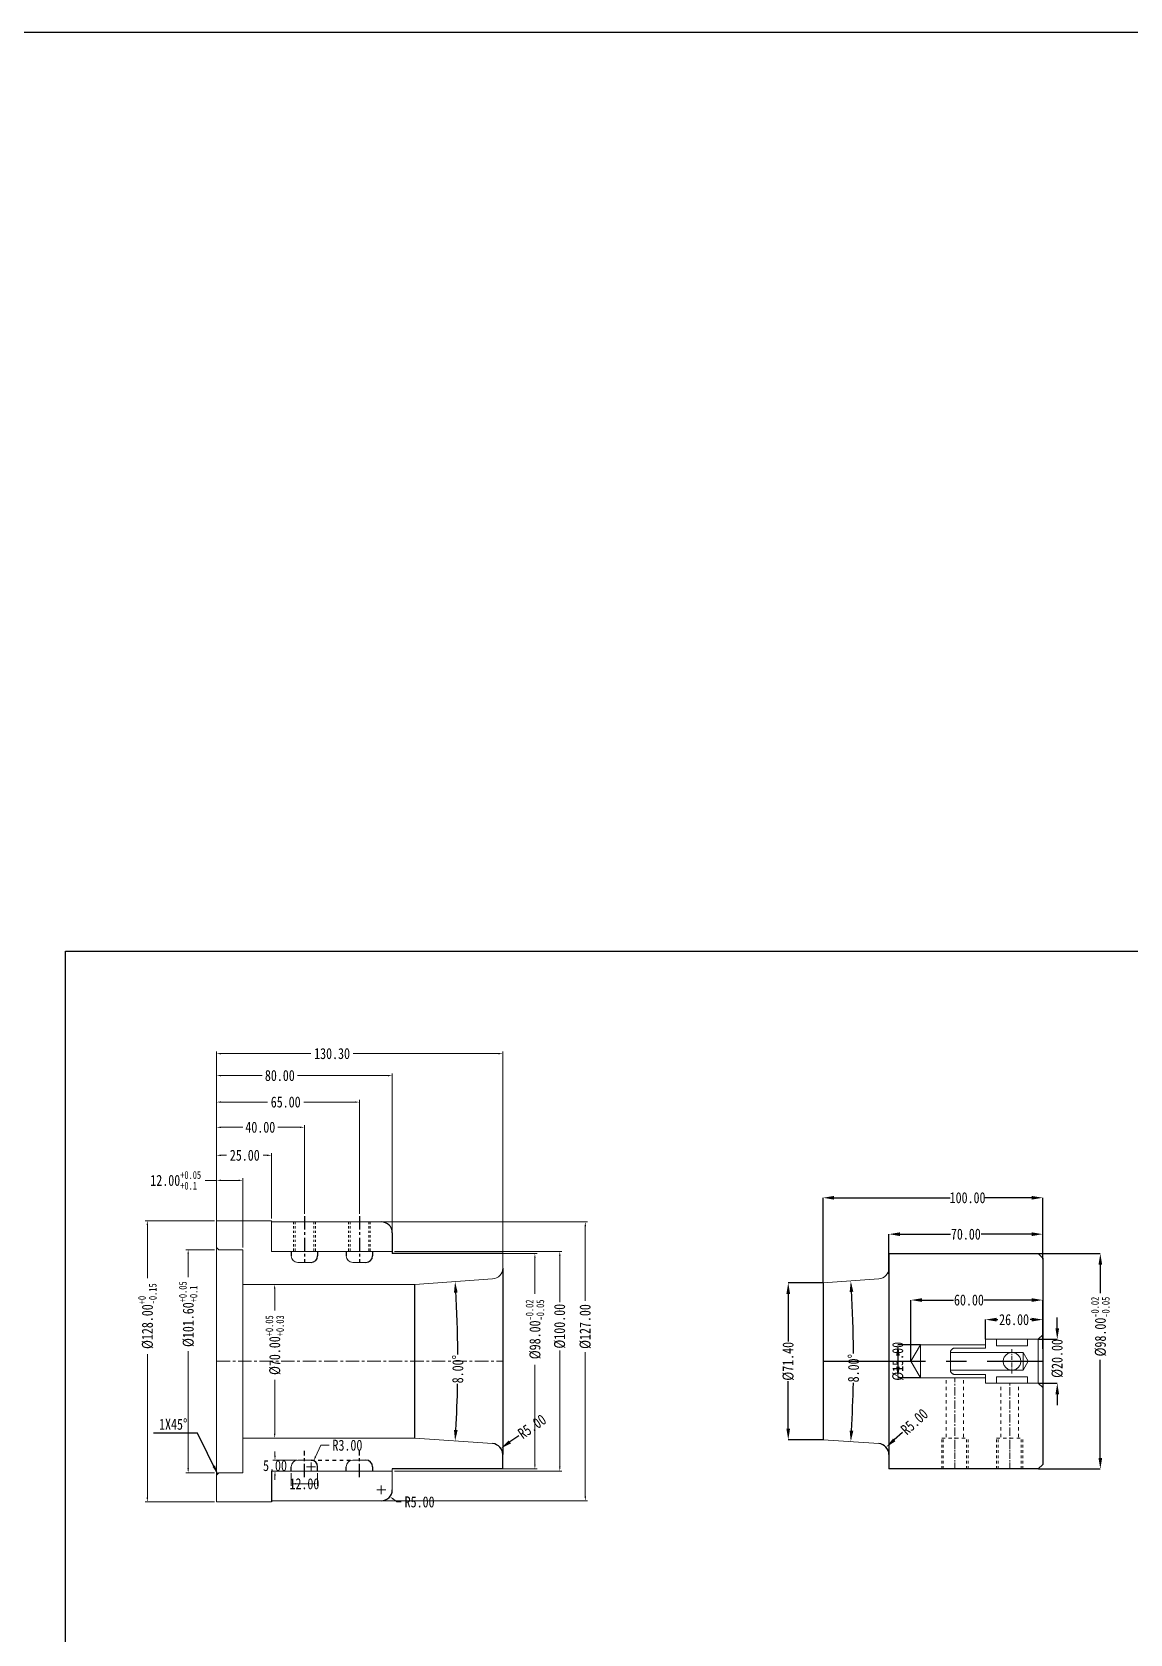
# Model space of a CAD drawing. Header units: millimetres. Extents: x -685 to 1888, y -6001 to 855.
# Drawn here: x -78 to 421, y 126 to 855 of the extents above; entities that cross this region are included whole.
import ezdxf

# ---------------------------------------------------------------- set-up
doc = ezdxf.new("R2010")
doc.units = ezdxf.units.MM
doc.header["$LTSCALE"] = 16.335
doc.header["$PDMODE"] = 3
doc.header["$PDSIZE"] = 0.3125
for name, pattern in [('CENTER', [0.6, 0.375, -0.075, 0.075, -0.075]), ('HIDDEN', [0.2, 0.1, -0.1]), ('HIDDENX2', [0.75, 0.5, -0.25])]:
    doc.linetypes.add(name, pattern=pattern)
doc.layers.get('0').update_dxf_attribs({"linetype": 'CONTINUOUS'})
doc.layers.get('Defpoints').update_dxf_attribs({"linetype": 'CONTINUOUS'})
for name, color, linetype, lineweight in [('cool', 153, 'HIDDEN', 9), ('screw', 33, 'CONTINUOUS', 13), ('虚线', 6, 'HIDDENX2', 13)]:
    doc.layers.add(name, color=color, linetype=linetype, lineweight=lineweight)
doc.layers.add('DEFAULT_2', color=8, linetype='HIDDEN')
doc.styles.get("Standard").update_dxf_attribs({"font": 'txt', "width": 0.8})
doc.dimstyles.new('ISO-25', dxfattribs={"dimtxt": 8, "dimasz": 6, "dimexe": 1.25, "dimexo": 0.625, "dimgap": 0, "dimtad": 1, "dimdsep": 46, "dimtxsty": 'Standard', "dimcen": 0, "dimclrd": 4, "dimclre": 4, "dimclrt": 6, "dimazin": 0, "dimtfac": 1, "dimtofl": 0, "dimtmove": 0, "dimatfit": 3, "dimfxl": 0, "dimarcsym": 0})
doc.dimstyles.get("Standard").update_dxf_attribs({"dimtxt": 0.15625, "dimasz": 0.1875, "dimexe": 0.125, "dimexo": 0.0625, "dimtad": 0, "dimtih": 1, "dimtoh": 1, "dimdsep": 46, "dimtxsty": 'Standard', "dimcen": 0.09, "dimadec": 0, "dimazin": 0, "dimtp": 0.01, "dimtm": 0.01, "dimtfac": 1, "dimtofl": 0, "dimtmove": 0, "dimatfit": 3, "dimfxl": 0, "dimtolj": 1, "dimarcsym": 0})
doc.dimstyles.new('STANDARD$0', dxfattribs={"dimscale": 2, "dimtxt": 3, "dimasz": 3, "dimexe": 1.25, "dimexo": 0.625, "dimgap": 0.5, "dimtad": 0, "dimdsep": 46, "dimlunit": 6, "dimtxsty": 'Standard', "dimblk": 'CLOSEDBLANK', "dimcen": 0, "dimclrt": 2, "dimazin": 2, "dimtfac": 2, "dimtmove": 1, "dimatfit": 3, "dimfxl": 0, "dimtolj": 1, "dimtzin": 0, "dimarcsym": 0})

# ---------------------------------------------------------------- blocks, each defined once
blk = doc.blocks.new('*D42')
at = {"color": 4, "linetype": 'Continuous', "lineweight": -2}
for p, q in [((311.77, 289.49), (311.77, 307.59)), ((316.77, 307.59), (339.77, 307.59)), ((376.77, 307.59), (353.77, 307.59)), ((381.77, 296.22), (381.77, 307.59))]:
    blk.add_line(p, q, dxfattribs=at)
at = {"color": 4}
for points in [[(316.77, 308.42), (316.77, 306.75), (311.77, 307.59)], [(376.77, 308.42), (376.77, 306.75), (381.77, 307.59)]]:
    blk.add_solid(points, dxfattribs=at)
at = {"layer": 'Defpoints', "color": 0}
for p in [(311.77, 307.59), (381.77, 296.22), (311.77, 289.49)]:
    blk.add_point(p, dxfattribs=at)
at = {"color": 6, "insert": (346.77, 307.59), "char_height": 5, "attachment_point": 5}
blk.add_mtext('\\A1;70.00', dxfattribs=at)
blk = doc.blocks.new('*D43')
at = {"color": 4, "linetype": 'Continuous', "lineweight": -2}
for p, q in [((281.77, 285.42), (281.77, 324.17)), ((286.77, 324.17), (339.56, 324.17)), ((376.77, 324.17), (355.56, 324.17)), ((381.77, 296.22), (381.77, 324.17))]:
    blk.add_line(p, q, dxfattribs=at)
at = {"color": 4}
for points in [[(286.77, 325), (286.77, 323.33), (281.77, 324.17)], [(376.77, 325), (376.77, 323.33), (381.77, 324.17)]]:
    blk.add_solid(points, dxfattribs=at)
at = {"layer": 'Defpoints', "color": 0}
for p in [(281.77, 324.17), (381.77, 296.22), (281.77, 285.42)]:
    blk.add_point(p, dxfattribs=at)
at = {"color": 6, "insert": (347.56, 324.17), "char_height": 5, "attachment_point": 5}
blk.add_mtext('\\A1;100.00', dxfattribs=at)
blk = doc.blocks.new('*D44')
at = {"color": 4, "linetype": 'Continuous', "lineweight": -2}
for p, q in [((379.77, 298.72), (407.99, 298.72)), ((407.99, 293.72), (407.99, 280.66)), ((407.99, 205.72), (407.99, 250.4)), ((379.77, 200.72), (407.99, 200.72))]:
    blk.add_line(p, q, dxfattribs=at)
at = {"color": 4}
for points in [[(407.16, 293.72), (408.83, 293.72), (407.99, 298.72)], [(407.16, 205.72), (408.83, 205.72), (407.99, 200.72)]]:
    blk.add_solid(points, dxfattribs=at)
at = {"layer": 'Defpoints', "color": 0}
for p in [(379.77, 298.72), (379.77, 200.72), (407.99, 200.72)]:
    blk.add_point(p, dxfattribs=at)
at = {"color": 6, "insert": (407.99, 265.53), "char_height": 5, "attachment_point": 5, "rotation": 90}
blk.add_mtext('\\A1;%%C98.00{\\H0.7x;\\S-0.02^ -0.05;}', dxfattribs=at)
blk = doc.blocks.new('*D3')
at = {"color": 4, "lineweight": -2}
for p, q in [((355.77, 259.72), (355.77, 268.68)), ((360.77, 268.68), (361.4, 268.68)), ((376.77, 268.68), (376.07, 268.68)), ((381.77, 261.72), (381.77, 268.68))]:
    blk.add_line(p, q, dxfattribs=at)
at = {"color": 4}
for points in [[(360.77, 269.52), (360.77, 267.85), (355.77, 268.68)], [(376.77, 269.52), (376.77, 267.85), (381.77, 268.68)]]:
    blk.add_solid(points, dxfattribs=at)
at = {"layer": 'Defpoints', "color": 0}
for p in [(355.77, 268.68), (355.77, 259.72), (381.77, 261.72)]:
    blk.add_point(p, dxfattribs=at)
at = {"color": 6, "insert": (368.73, 268.68), "char_height": 5, "attachment_point": 5}
blk.add_mtext('\\A1;26.00', dxfattribs=at)
blk = doc.blocks.new('*D4')
at = {"color": 4, "lineweight": -2}
for p, q in [((326.1, 257.22), (315.86, 257.22)), ((315.86, 252.22), (315.86, 247.22)), ((326.1, 242.22), (315.86, 242.22))]:
    blk.add_line(p, q, dxfattribs=at)
at = {"color": 4}
for points in [[(315.03, 252.22), (316.7, 252.22), (315.86, 257.22)], [(315.03, 247.22), (316.7, 247.22), (315.86, 242.22)]]:
    blk.add_solid(points, dxfattribs=at)
at = {"layer": 'Defpoints', "color": 0}
for p in [(326.1, 257.22), (315.86, 242.22), (326.1, 242.22)]:
    blk.add_point(p, dxfattribs=at)
at = {"color": 6, "insert": (315.86, 249.72), "char_height": 5, "attachment_point": 5, "rotation": 90}
blk.add_mtext('\\A1;%%c15.00', dxfattribs=at)
blk = doc.blocks.new('*D5')
at = {"color": 4, "lineweight": -2}
for p, q in [((321.77, 249.72), (321.77, 277.6)), ((326.77, 277.6), (341.18, 277.6)), ((376.77, 277.6), (355.18, 277.6)), ((381.77, 255.39), (381.77, 277.6))]:
    blk.add_line(p, q, dxfattribs=at)
at = {"color": 4}
for points in [[(326.77, 278.43), (326.77, 276.76), (321.77, 277.6)], [(376.77, 278.43), (376.77, 276.76), (381.77, 277.6)]]:
    blk.add_solid(points, dxfattribs=at)
at = {"layer": 'Defpoints', "color": 0}
for p in [(321.77, 277.6), (381.77, 255.39), (321.77, 249.72)]:
    blk.add_point(p, dxfattribs=at)
at = {"color": 6, "insert": (348.18, 277.6), "char_height": 5, "attachment_point": 5}
blk.add_mtext('\\A1;60.00', dxfattribs=at)
blk = doc.blocks.new('*D45')
at = {"color": 4, "lineweight": -2}
for p, q in [((388.4, 264.72), (388.4, 269.72)), ((379.77, 259.72), (388.4, 259.72)), ((379.77, 239.72), (388.4, 239.72)), ((388.4, 234.72), (388.4, 229.72))]:
    blk.add_line(p, q, dxfattribs=at)
at = {"color": 4}
for points in [[(387.56, 264.72), (389.23, 264.72), (388.4, 259.72)], [(387.56, 234.72), (389.23, 234.72), (388.4, 239.72)]]:
    blk.add_solid(points, dxfattribs=at)
at = {"layer": 'Defpoints', "color": 0}
for p in [(379.77, 259.72), (379.77, 239.72), (388.4, 239.72)]:
    blk.add_point(p, dxfattribs=at)
at = {"color": 6, "insert": (388.4, 251.01), "char_height": 5, "attachment_point": 5, "rotation": 90}
blk.add_mtext('\\A1;%%c20.00', dxfattribs=at)
blk = doc.blocks.new('*D6')
at = {"color": 1, "lineweight": 0}
for p, q in [((4.69, 300.52), (-8.22, 300.52)), ((4.69, 198.92), (-8.22, 198.92))]:
    blk.add_line(p, q, dxfattribs=at)
at = {"color": 0, "lineweight": 0}
for p, q in [((-7.22, 298.52), (-7.22, 287.97)), ((-7.22, 200.92), (-7.22, 254.37))]:
    blk.add_line(p, q, dxfattribs=at)
at = {"color": 0}
for points in [[(-7.56, 298.52), (-6.89, 298.52), (-7.22, 300.52)], [(-7.56, 200.92), (-6.89, 200.92), (-7.22, 198.92)]]:
    blk.add_solid(points, dxfattribs=at)
at = {"layer": 'Defpoints', "color": 0}
for p in [(5.69, 300.52), (-7.22, 198.92), (5.69, 198.92)]:
    blk.add_point(p, dxfattribs=at)
at = {"color": 0, "lineweight": 0, "insert": (-7.22, 271.17), "char_height": 5, "attachment_point": 5, "rotation": 90}
blk.add_mtext('\\A1;%%C101.60{\\H0.7x;\\S+0.05^ +0.1;}', dxfattribs=at)
blk = doc.blocks.new('*D7')
at = {"color": 0, "lineweight": 0}
for p, q in [((5.69, 332.09), (0.58, 332.09)), ((15.69, 332.09), (7.69, 332.09))]:
    blk.add_line(p, q, dxfattribs=at)
at = {"color": 1, "lineweight": 0}
for p, q in [((5.69, 309.72), (5.69, 333.09)), ((17.69, 301.52), (17.69, 333.09))]:
    blk.add_line(p, q, dxfattribs=at)
at = {"color": 0}
for points in [[(7.69, 332.42), (7.69, 331.76), (5.69, 332.09)], [(15.69, 332.42), (15.69, 331.76), (17.69, 332.09)]]:
    blk.add_solid(points, dxfattribs=at)
at = {"layer": 'Defpoints', "color": 0}
for p in [(17.69, 332.09), (5.69, 308.72), (17.69, 300.52)]:
    blk.add_point(p, dxfattribs=at)
at = {"color": 0, "lineweight": 0, "insert": (-12.89, 332.09), "char_height": 5, "attachment_point": 5}
blk.add_mtext('\\A1;12.00{\\H0.7x;\\S+0.05^ +0.1;}', dxfattribs=at)
blk = doc.blocks.new('*D8')
at = {"color": 1, "lineweight": 0}
for p, q in [((5.69, 309.72), (5.69, 368.72)), ((70.69, 316.8), (70.69, 368.72))]:
    blk.add_line(p, q, dxfattribs=at)
at = {"color": 0, "lineweight": 0}
for p, q in [((7.69, 367.72), (28.83, 367.72)), ((68.69, 367.72), (45.5, 367.72))]:
    blk.add_line(p, q, dxfattribs=at)
at = {"color": 0}
for points in [[(7.69, 368.05), (7.69, 367.38), (5.69, 367.72)], [(68.69, 368.05), (68.69, 367.38), (70.69, 367.72)]]:
    blk.add_solid(points, dxfattribs=at)
at = {"layer": 'Defpoints', "color": 0}
for p in [(70.69, 367.72), (70.69, 315.8), (5.69, 308.72)]:
    blk.add_point(p, dxfattribs=at)
at = {"color": 0, "lineweight": 0, "insert": (37.17, 367.72), "char_height": 5, "attachment_point": 5}
blk.add_mtext('\\A1;65.00', dxfattribs=at)
blk = doc.blocks.new('*D9')
at = {"color": 1, "lineweight": 0}
for p, q in [((4.69, 313.72), (-26.81, 313.72)), ((4.69, 185.72), (-26.81, 185.72))]:
    blk.add_line(p, q, dxfattribs=at)
at = {"color": 0, "lineweight": 0}
for p, q in [((-25.81, 311.72), (-25.81, 287.5)), ((-25.81, 187.72), (-25.81, 253.04))]:
    blk.add_line(p, q, dxfattribs=at)
at = {"color": 0}
for points in [[(-26.15, 311.72), (-25.48, 311.72), (-25.81, 313.72)], [(-26.15, 187.72), (-25.48, 187.72), (-25.81, 185.72)]]:
    blk.add_solid(points, dxfattribs=at)
at = {"layer": 'Defpoints', "color": 0}
for p in [(5.69, 313.72), (-25.81, 185.72), (5.69, 185.72)]:
    blk.add_point(p, dxfattribs=at)
at = {"color": 0, "lineweight": 0, "insert": (-25.81, 270.27), "char_height": 5, "attachment_point": 5, "rotation": 90}
blk.add_mtext('\\A1;%%C128.00{\\H0.7x;\\S+0^ -0.15;}', dxfattribs=at)
blk = doc.blocks.new('*D10')
at = {"color": 1, "lineweight": 0}
for p, q in [((18.69, 284.72), (33.16, 284.72)), ((18.69, 214.72), (33.16, 214.72))]:
    blk.add_line(p, q, dxfattribs=at)
at = {"color": 0, "lineweight": 0}
for p, q in [((32.16, 282.72), (32.16, 272.87)), ((32.16, 216.72), (32.16, 241.27))]:
    blk.add_line(p, q, dxfattribs=at)
at = {"color": 0}
for points in [[(31.82, 282.72), (32.49, 282.72), (32.16, 284.72)], [(31.82, 216.72), (32.49, 216.72), (32.16, 214.72)]]:
    blk.add_solid(points, dxfattribs=at)
at = {"layer": 'Defpoints', "color": 0}
for p in [(17.69, 284.72), (17.69, 214.72), (32.16, 214.72)]:
    blk.add_point(p, dxfattribs=at)
at = {"color": 0, "lineweight": 0, "insert": (32.16, 257.07), "char_height": 5, "attachment_point": 5, "rotation": 90}
blk.add_mtext('\\A1;%%C70.00{\\H0.7x;\\S+0.05^ +0.03;}', dxfattribs=at)
blk = doc.blocks.new('*D11')
at = {"color": 1, "lineweight": 0}
for p, q in [((39.69, 198.72), (39.69, 192.95)), ((51.69, 198.72), (51.69, 192.95))]:
    blk.add_line(p, q, dxfattribs=at)
at = {"color": 0, "lineweight": 0}
blk.add_line((41.69, 193.95), (49.69, 193.95), dxfattribs=at)
at = {"color": 0}
for points in [[(41.69, 194.28), (41.69, 193.62), (39.69, 193.95)], [(49.69, 194.28), (49.69, 193.62), (51.69, 193.95)]]:
    blk.add_solid(points, dxfattribs=at)
at = {"layer": 'Defpoints', "color": 0}
for p in [(39.69, 199.72), (51.69, 199.72), (51.69, 193.95)]:
    blk.add_point(p, dxfattribs=at)
at = {"color": 0, "lineweight": 0, "insert": (45.69, 193.95), "char_height": 5, "attachment_point": 5}
blk.add_mtext('\\A1;12.00', dxfattribs=at)
blk = doc.blocks.new('*D12')
at = {"color": 0, "lineweight": 0}
for p, q in [((53.1, 211.49), (50.75, 206.28)), ((56.93, 211.49), (53.1, 211.49))]:
    blk.add_line(p, q, dxfattribs=at)
at = {"color": 1, "lineweight": 0}
for p, q in [((46.69, 201.72), (50.69, 201.72)), ((48.69, 199.72), (48.69, 203.72))]:
    blk.add_line(p, q, dxfattribs=at)
at = {"color": 0}
blk.add_solid([(50.44, 206.41), (51.05, 206.14), (49.93, 204.45)], dxfattribs=at)
at = {"layer": 'Defpoints', "color": 0}
for p in [(49.93, 204.45), (48.69, 201.72)]:
    blk.add_point(p, dxfattribs=at)
at = {"color": 0, "lineweight": 0, "insert": (65.27, 211.49), "char_height": 5, "attachment_point": 5}
blk.add_mtext('\\A1;R3.00', dxfattribs=at)
blk = doc.blocks.new('*D47')
at = {"color": 1, "lineweight": 0}
for p, q in [((5.69, 309.72), (5.69, 344.49)), ((30.69, 314.72), (30.69, 344.49))]:
    blk.add_line(p, q, dxfattribs=at)
at = {"color": 0, "lineweight": 0}
for p, q in [((7.69, 343.49), (10.22, 343.49)), ((28.69, 343.49), (26.89, 343.49))]:
    blk.add_line(p, q, dxfattribs=at)
at = {"color": 0}
for points in [[(7.69, 343.82), (7.69, 343.16), (5.69, 343.49)], [(28.69, 343.82), (28.69, 343.16), (30.69, 343.49)]]:
    blk.add_solid(points, dxfattribs=at)
at = {"layer": 'Defpoints', "color": 0}
for p in [(5.69, 343.49), (30.69, 313.72), (5.69, 308.72)]:
    blk.add_point(p, dxfattribs=at)
at = {"color": 0, "lineweight": 0, "insert": (18.55, 343.49), "char_height": 5, "attachment_point": 5}
blk.add_mtext('\\A1;25.00', dxfattribs=at)
blk = doc.blocks.new('*D48')
at = {"color": 1, "lineweight": 0}
for p, q in [((5.69, 325.4), (5.69, 357.25)), ((45.69, 316.8), (45.69, 357.25))]:
    blk.add_line(p, q, dxfattribs=at)
at = {"color": 0, "lineweight": 0}
for p, q in [((7.69, 356.25), (17.61, 356.25)), ((43.69, 356.25), (33.61, 356.25))]:
    blk.add_line(p, q, dxfattribs=at)
at = {"color": 0}
for points in [[(7.69, 356.59), (7.69, 355.92), (5.69, 356.25)], [(43.69, 356.59), (43.69, 355.92), (45.69, 356.25)]]:
    blk.add_solid(points, dxfattribs=at)
at = {"layer": 'Defpoints', "color": 0}
for p in [(5.69, 356.25), (5.69, 324.4), (45.69, 315.8)]:
    blk.add_point(p, dxfattribs=at)
at = {"color": 0, "lineweight": 0, "insert": (25.61, 356.25), "char_height": 5, "attachment_point": 5}
blk.add_mtext('\\A1;40.00', dxfattribs=at)
blk = doc.blocks.new('*D13')
at = {"color": 1, "lineweight": 0}
for p, q in [((81.69, 313.22), (174.55, 313.22)), ((81.69, 186.22), (174.55, 186.22))]:
    blk.add_line(p, q, dxfattribs=at)
at = {"color": 0, "lineweight": 0}
for p, q in [((173.55, 311.22), (173.55, 277.22)), ((173.55, 188.22), (173.55, 253.89))]:
    blk.add_line(p, q, dxfattribs=at)
at = {"color": 0}
for points in [[(173.22, 311.22), (173.88, 311.22), (173.55, 313.22)], [(173.22, 188.22), (173.88, 188.22), (173.55, 186.22)]]:
    blk.add_solid(points, dxfattribs=at)
at = {"layer": 'Defpoints', "color": 0}
for p in [(80.69, 313.22), (80.69, 186.22), (173.55, 186.22)]:
    blk.add_point(p, dxfattribs=at)
at = {"color": 0, "lineweight": 0, "insert": (173.55, 265.55), "char_height": 5, "attachment_point": 5, "rotation": 90}
blk.add_mtext('\\A1;%%c127.00', dxfattribs=at)
blk = doc.blocks.new('*D14')
at = {"color": 1, "lineweight": 0}
for p, q in [((42.26, 204.72), (31.3, 204.72)), ((42.26, 199.72), (31.3, 199.72))]:
    blk.add_line(p, q, dxfattribs=at)
at = {"color": 0, "lineweight": 0}
for p, q in [((32.3, 206.72), (32.3, 208.72)), ((32.3, 197.72), (32.3, 195.72))]:
    blk.add_line(p, q, dxfattribs=at)
at = {"color": 0}
for points in [[(31.96, 206.72), (32.63, 206.72), (32.3, 204.72)], [(31.96, 197.72), (32.63, 197.72), (32.3, 199.72)]]:
    blk.add_solid(points, dxfattribs=at)
at = {"layer": 'Defpoints', "color": 0}
for p in [(43.26, 204.72), (32.3, 199.72), (43.26, 199.72)]:
    blk.add_point(p, dxfattribs=at)
at = {"color": 0, "lineweight": 0, "insert": (32.3, 202.22), "char_height": 5, "attachment_point": 5}
blk.add_mtext('\\A1;5.00', dxfattribs=at)
blk = doc.blocks.new('*D49')
at = {"color": 1, "lineweight": 0}
for p, q in [((78.69, 191.22), (82.69, 191.22)), ((80.69, 189.22), (80.69, 193.22))]:
    blk.add_line(p, q, dxfattribs=at)
at = {"color": 0, "lineweight": 0}
for p, q in [((87.79, 185.68), (86.21, 186.91)), ((89.79, 185.68), (87.79, 185.68))]:
    blk.add_line(p, q, dxfattribs=at)
at = {"color": 0}
blk.add_solid([(86.41, 187.17), (86, 186.65), (84.63, 188.14)], dxfattribs=at)
at = {"layer": 'Defpoints', "color": 0}
for p in [(80.69, 191.22), (84.63, 188.14)]:
    blk.add_point(p, dxfattribs=at)
at = {"color": 0, "lineweight": 0, "insert": (98.12, 185.68), "char_height": 5, "attachment_point": 5}
blk.add_mtext('\\A1;R5.00', dxfattribs=at)
blk = doc.blocks.new('*D15')
at = {"color": 1, "lineweight": 0}
for p, q in [((129.85, 298.72), (151.61, 298.72)), ((127.82, 200.72), (151.61, 200.72))]:
    blk.add_line(p, q, dxfattribs=at)
at = {"color": 0, "lineweight": 0}
for p, q in [((150.61, 296.72), (150.61, 280.4)), ((150.61, 202.72), (150.61, 248.13))]:
    blk.add_line(p, q, dxfattribs=at)
at = {"color": 0}
for points in [[(150.27, 296.72), (150.94, 296.72), (150.61, 298.72)], [(150.27, 202.72), (150.94, 202.72), (150.61, 200.72)]]:
    blk.add_solid(points, dxfattribs=at)
at = {"layer": 'Defpoints', "color": 0}
for p in [(128.85, 298.72), (126.82, 200.72), (150.61, 200.72)]:
    blk.add_point(p, dxfattribs=at)
at = {"color": 0, "lineweight": 0, "insert": (150.61, 264.26), "char_height": 5, "attachment_point": 5, "rotation": 90}
blk.add_mtext('\\A1;%%C98.00{\\H0.7x;\\S-0.02^ -0.05;}', dxfattribs=at)
blk = doc.blocks.new('*D16')
at = {"color": 1, "lineweight": 0}
for p, q in [((5.69, 309.72), (5.69, 390.78)), ((135.99, 298.89), (135.99, 390.78))]:
    blk.add_line(p, q, dxfattribs=at)
at = {"color": 0, "lineweight": 0}
for p, q in [((7.69, 389.78), (48.61, 389.78)), ((133.99, 389.78), (67.95, 389.78))]:
    blk.add_line(p, q, dxfattribs=at)
at = {"color": 0}
for points in [[(7.69, 390.11), (7.69, 389.44), (5.69, 389.78)], [(133.99, 390.11), (133.99, 389.44), (135.99, 389.78)]]:
    blk.add_solid(points, dxfattribs=at)
at = {"layer": 'Defpoints', "color": 0}
for p in [(135.99, 389.78), (5.69, 308.72), (135.99, 297.89)]:
    blk.add_point(p, dxfattribs=at)
at = {"color": 0, "lineweight": 0, "insert": (58.28, 389.78), "char_height": 5, "attachment_point": 5}
blk.add_mtext('\\A1;130.30', dxfattribs=at)
blk = doc.blocks.new('*D17')
at = {"color": 1, "lineweight": 0}
for p, q in [((86.69, 299.72), (162.94, 299.72)), ((86.69, 199.72), (162.94, 199.72))]:
    blk.add_line(p, q, dxfattribs=at)
at = {"color": 0, "lineweight": 0}
for p, q in [((161.94, 297.72), (161.94, 276.69)), ((161.94, 201.72), (161.94, 254.69))]:
    blk.add_line(p, q, dxfattribs=at)
at = {"color": 0}
for points in [[(161.61, 297.72), (162.27, 297.72), (161.94, 299.72)], [(161.61, 201.72), (162.27, 201.72), (161.94, 199.72)]]:
    blk.add_solid(points, dxfattribs=at)
at = {"layer": 'Defpoints', "color": 0}
for p in [(85.69, 299.72), (85.69, 199.72), (161.94, 199.72)]:
    blk.add_point(p, dxfattribs=at)
at = {"color": 0, "lineweight": 0, "insert": (161.94, 265.69), "char_height": 5, "attachment_point": 5, "rotation": 90}
blk.add_mtext('\\A1;%%c100.00', dxfattribs=at)
blk = doc.blocks.new('*D50')
at = {"color": 1, "lineweight": 0}
for p, q in [((5.69, 371.88), (5.69, 380.79)), ((85.69, 309.22), (85.69, 380.79))]:
    blk.add_line(p, q, dxfattribs=at)
at = {"color": 0, "lineweight": 0}
for p, q in [((7.69, 379.79), (26.5, 379.79)), ((83.69, 379.79), (42.5, 379.79))]:
    blk.add_line(p, q, dxfattribs=at)
at = {"color": 0}
for points in [[(7.69, 380.12), (7.69, 379.45), (5.69, 379.79)], [(83.69, 380.12), (83.69, 379.45), (85.69, 379.79)]]:
    blk.add_solid(points, dxfattribs=at)
at = {"layer": 'Defpoints', "color": 0}
for p in [(5.69, 379.79), (5.69, 370.88), (85.69, 308.22)]:
    blk.add_point(p, dxfattribs=at)
at = {"color": 0, "lineweight": 0, "insert": (34.5, 379.79), "char_height": 5, "attachment_point": 5}
blk.add_mtext('\\A1;80.00', dxfattribs=at)
blk = doc.blocks.new('*D18')
at = {"color": 4, "linetype": 'Continuous', "lineweight": -2}
for p, q in [((281.77, 285.42), (265.93, 285.42)), ((265.93, 280.42), (265.93, 258.72)), ((265.93, 219.02), (265.93, 240.72)), ((281.77, 214.02), (265.93, 214.02))]:
    blk.add_line(p, q, dxfattribs=at)
at = {"color": 4}
for points in [[(265.1, 280.42), (266.76, 280.42), (265.93, 285.42)], [(265.1, 219.02), (266.76, 219.02), (265.93, 214.02)]]:
    blk.add_solid(points, dxfattribs=at)
at = {"layer": 'Defpoints', "color": 0}
for p in [(281.77, 285.42), (265.93, 214.02), (281.77, 214.02)]:
    blk.add_point(p, dxfattribs=at)
at = {"color": 6, "insert": (265.93, 249.72), "char_height": 5, "attachment_point": 5, "rotation": 90}
blk.add_mtext('\\A1;%%c71.40', dxfattribs=at)
blk = doc.blocks.new('*D51')
at = {"color": 4, "lineweight": -2}
for start, end in [(0.34087, 3.44916), (356.55084, 358.87192)]:
    blk.add_arc((-404.53, 249.72), 520.07, start, end, dxfattribs=at)
at = {"color": 4}
for points in [[(113.77, 280.95), (115.43, 281.06), (114.28, 286)], [(115.43, 218.38), (113.77, 218.48), (114.28, 213.44)]]:
    blk.add_solid(points, dxfattribs=at)
at = {"layer": 'Defpoints', "color": 0}
for p in [(95.99, 284.72), (131.34, 287.19), (115.4, 261.82), (95.99, 214.72), (131.34, 212.25)]:
    blk.add_point(p, dxfattribs=at)
at = {"color": 6, "insert": (115.53, 246.15), "char_height": 5, "attachment_point": 5, "rotation": 89.6064}
blk.add_mtext('\\A1;8.00°', dxfattribs=at)
blk = doc.blocks.new('*D52')
at = {"color": 4, "lineweight": -2}
for start, end in [(0.38605, 3.45373), (356.54627, 358.92928)]:
    blk.add_arc((-228.76, 249.72), 524.42, start, end, dxfattribs=at)
at = {"color": 4}
for points in [[(293.89, 281.26), (295.55, 281.37), (294.39, 286.3)], [(295.55, 218.07), (293.89, 218.18), (294.39, 213.14)]]:
    blk.add_solid(points, dxfattribs=at)
at = {"layer": 'Defpoints', "color": 0}
for p in [(281.77, 285.42), (307.12, 287.19), (295.53, 261.92), (281.77, 214.02), (307.12, 212.25)]:
    blk.add_point(p, dxfattribs=at)
at = {"color": 6, "insert": (295.66, 246.59), "char_height": 5, "attachment_point": 5, "rotation": 89.65766}
blk.add_mtext('\\A1;8.00°', dxfattribs=at)
blk = doc.blocks.new('*D53')
at = {"color": 4, "lineweight": -2}
blk.add_line((317.92, 217.29), (314.2, 213.95), dxfattribs=at)
at = {"color": 4}
blk.add_solid([(313.64, 214.57), (314.76, 213.33), (310.48, 210.6)], dxfattribs=at)
at = {"layer": 'Defpoints', "color": 0}
for p in [(306.77, 207.26), (310.48, 210.6)]:
    blk.add_point(p, dxfattribs=at)
at = {"color": 6, "insert": (323.37, 222.2), "char_height": 5, "attachment_point": 5, "rotation": 41.98645}
blk.add_mtext('\\A1;R5.00', dxfattribs=at)
blk = doc.blocks.new('*D187')
at = {"color": 4, "lineweight": -2}
blk.add_line((143.3, 215.84), (139.2, 212.98), dxfattribs=at)
at = {"color": 4}
blk.add_solid([(138.72, 213.66), (139.67, 212.29), (135.09, 210.12)], dxfattribs=at)
at = {"layer": 'Defpoints', "color": 0}
for p in [(130.99, 207.26), (135.09, 210.12)]:
    blk.add_point(p, dxfattribs=at)
at = {"color": 6, "insert": (149.31, 220.03), "char_height": 5, "attachment_point": 5, "rotation": 34.878}
blk.add_mtext('\\A1;R5.00', dxfattribs=at)

msp = doc.modelspace()

# ---------------------------------------------------------------- linework, layer by layer
at = {"lineweight": 0}
for p, q in [((5.692, 313.719), (30.692, 313.719)), ((5.692, 313.719), (5.692, 301.519)), ((30.692, 313.719), (30.692, 299.719)), ((30.692, 313.219), (80.692, 313.219)), ((5.692, 301.519), (6.692, 300.519)), ((5.692, 301.519), (5.692, 185.719)), ((17.692, 300.519), (6.692, 300.519)), ((17.692, 300.519), (17.692, 279.719)), ((30.692, 299.719), (85.692, 299.719)), ((42.692, 294.719), (48.692, 294.719)), ((67.692, 294.719), (73.692, 294.719)), ((135.992, 298.719), (135.992, 292.179)), ((17.692, 284.719), (95.992, 284.719)), ((95.992, 284.719), (131.341, 287.191)), ((281.768, 285.418), (307.117, 287.191)), ((17.692, 279.719), (17.692, 219.719)), ((17.692, 198.919), (17.692, 219.719)), ((17.692, 214.719), (95.992, 214.719)), ((95.992, 214.719), (131.341, 212.247)), ((281.768, 214.02), (307.117, 212.247)), ((42.692, 204.719), (48.692, 204.719)), ((67.692, 204.719), (73.692, 204.719)), ((6.692, 198.919), (5.692, 197.919)), ((5.692, 197.919), (5.692, 190.719)), ((17.692, 198.919), (6.692, 198.919)), ((30.692, 199.719), (85.692, 199.719)), ((85.692, 200.719), (85.692, 191.219)), ((5.692, 185.719), (30.692, 185.719)), ((30.692, 186.219), (80.692, 186.219))]:
    msp.add_line(p, q, dxfattribs=at)
at = {"color": 1, "linetype": 'CENTER'}
for p, q in [((45.692, 315.801), (45.692, 294.719)), ((70.692, 315.801), (70.692, 294.719)), ((45.692, 196.974), (45.692, 208.95)), ((70.692, 196.974), (70.692, 208.95))]:
    msp.add_line(p, q, dxfattribs=at)
for p, q in [((85.692, 308.219), (85.692, 298.719)), ((39.692, 299.719), (39.692, 297.719)), ((51.692, 299.719), (51.692, 297.719)), ((64.692, 299.719), (64.692, 297.719)), ((76.692, 299.719), (76.692, 297.719)), ((135.992, 298.719), (85.692, 298.719)), ((135.992, 292.179), (135.992, 207.259)), ((311.768, 298.72), (311.768, 200.719)), ((311.768, 298.72), (379.768, 298.719)), ((379.768, 298.719), (381.768, 296.719)), ((381.768, 296.719), (381.768, 202.719)), ((95.992, 214.719), (95.992, 284.719)), ((281.768, 285.418), (281.768, 214.02)), ((30.692, 199.719), (30.692, 185.719)), ((39.692, 199.719), (39.692, 201.719)), ((51.692, 199.719), (51.692, 201.719)), ((64.692, 199.719), (64.692, 201.719)), ((76.692, 201.719), (76.692, 199.719)), ((135.992, 200.719), (85.692, 200.719)), ((379.768, 200.72), (311.768, 200.719)), ((381.768, 202.719), (379.768, 200.719))]:
    msp.add_line(p, q)
at = {"color": 1, "linetype": 'CENTER', "lineweight": 0}
msp.add_line((5.692, 249.719), (135.992, 249.719), dxfattribs=at)
at = {"color": 1, "linetype": 'CENTER', "ltscale": 7.62}
msp.add_line((281.768, 249.719), (381.768, 249.719), dxfattribs=at)
at = {"ltscale": 0.5}
msp.add_line((135.992, 200.719), (135.992, 207.259), dxfattribs=at)
msp.add_lwpolyline([(-685.042, 854.858), (1888.224, 854.858), (1888.224, -6001.234), (-685.042, -6001.234)], close=True)
msp.add_lwpolyline([(-62.999, 436.4), (818.69, 436.4), (818.69, -249.313), (-62.999, -249.313)], close=True, dxfattribs=at)
for centre, radius, start, end in [((80.692, 308.219), 5, 0, 90), ((48.692, 297.719), 3, 270, 0), ((73.692, 297.719), 3, 270, 0), ((48.692, 201.719), 3, 0, 90), ((73.692, 201.719), 3, 0, 90), ((80.692, 191.219), 5, 270, 0)]:
    msp.add_arc(centre, radius, start, end)
at = {"lineweight": 0}
for centre, radius, start, end in [((42.692, 297.719), 3, 180, 270), ((67.692, 297.719), 3, 180, 270), ((130.992, 292.179), 5, 274, 0), ((306.768, 292.179), 5, 274, 0), ((42.692, 201.719), 3, 90, 180), ((67.692, 201.719), 3, 90, 180)]:
    msp.add_arc(centre, radius, start, end, dxfattribs=at)
at = {"ltscale": 0.5}
for centre in [(130.992, 207.259), (306.768, 207.259)]:
    msp.add_arc(centre, 5, 0, 86, dxfattribs=at)
at = {"layer": 'cool', "ltscale": 0.932966}
for p, q in [((337.768, 215.219), (337.768, 242.219)), ((345.768, 215.219), (345.768, 242.219)), ((362.768, 215.219), (362.768, 239.719)), ((370.768, 215.219), (370.768, 239.719)), ((335.768, 214.719), (347.768, 214.719)), ((360.768, 214.719), (372.768, 214.719))]:
    msp.add_line(p, q, dxfattribs=at)
at = {"layer": 'cool', "color": 1, "linetype": 'CENTER', "ltscale": 0.621977}
for p, q in [((341.768, 209.719), (341.768, 242.219)), ((366.768, 209.719), (366.768, 239.719))]:
    msp.add_line(p, q, dxfattribs=at)
at = {"layer": 'DEFAULT_2', "color": 8, "linetype": 'HIDDEN'}
msp.add_line((48.692, 204.719), (67.692, 204.719), dxfattribs=at)
at = {"layer": 'screw', "color": 92, "linetype": 'HIDDEN', "ltscale": 0.621977}
for p, q in [((40.692, 313.219), (40.692, 299.719)), ((50.692, 313.219), (50.692, 299.719)), ((65.692, 313.219), (65.692, 299.719)), ((75.692, 313.219), (75.692, 299.719))]:
    msp.add_line(p, q, dxfattribs=at)
at = {"layer": 'screw', "linetype": 'HIDDEN', "ltscale": 0.621977}
for p, q in [((41.442, 313.219), (41.442, 299.719)), ((49.942, 313.219), (49.942, 299.719)), ((66.442, 313.219), (66.442, 299.719)), ((74.942, 313.219), (74.942, 299.719))]:
    msp.add_line(p, q, dxfattribs=at)
at = {"layer": 'screw', "color": 92, "linetype": 'HIDDEN', "ltscale": 0.746373}
for p, q in [((335.768, 200.719), (335.768, 214.719)), ((347.768, 200.719), (347.768, 214.719)), ((360.768, 200.719), (360.768, 214.719)), ((372.768, 200.72), (372.768, 214.719))]:
    msp.add_line(p, q, dxfattribs=at)
at = {"layer": 'screw', "linetype": 'HIDDEN', "ltscale": 0.746373}
for p, q in [((336.518, 200.719), (336.518, 214.719)), ((347.018, 200.719), (347.018, 214.719)), ((361.518, 200.719), (361.518, 214.719)), ((372.018, 200.72), (372.018, 214.719))]:
    msp.add_line(p, q, dxfattribs=at)
at = {"layer": 'screw', "color": 1, "linetype": 'CENTER', "ltscale": 0.466483}
for p, q in [((341.768, 200.719), (341.768, 214.719)), ((366.768, 200.72), (366.768, 214.719))]:
    msp.add_line(p, q, dxfattribs=at)
at = {"layer": '虚线', "ltscale": 10}
for p, q in [((321.768, 249.719), (326.098, 257.219)), ((355.768, 257.219), (326.098, 257.219)), ((326.098, 257.219), (326.098, 242.219)), ((355.768, 255.719), (341.768, 255.719)), ((355.768, 259.719), (355.768, 255.719)), ((379.768, 259.719), (355.768, 259.719)), ((360.768, 259.719), (360.768, 256.719)), ((374.768, 256.719), (360.768, 256.719)), ((374.768, 259.719), (374.768, 256.719)), ((379.768, 259.719), (381.768, 261.719)), ((379.768, 259.719), (379.768, 239.719)), ((321.768, 249.719), (326.098, 242.219)), ((339.768, 253.719), (372.892, 253.719)), ((339.768, 245.719), (339.768, 253.719)), ((375.189, 249.737), (372.87, 245.719)), ((372.89, 253.719), (372.872, 245.723)), ((375.189, 249.737), (372.89, 253.719)), ((355.768, 242.219), (326.098, 242.219)), ((339.768, 245.719), (372.87, 245.719)), ((355.768, 243.719), (341.768, 243.719)), ((355.768, 239.719), (355.768, 243.719)), ((360.768, 239.719), (360.768, 242.719)), ((374.768, 242.719), (360.768, 242.719)), ((374.768, 239.719), (374.768, 242.719)), ((379.768, 239.719), (355.768, 239.719)), ((379.768, 239.719), (381.768, 237.719))]:
    msp.add_line(p, q, dxfattribs=at)
at = {"layer": '虚线', "color": 1, "linetype": 'CENTER', "ltscale": 0.310989}
for p, q in [((362.268, 249.719), (373.268, 249.719)), ((367.768, 244.219), (367.768, 255.219))]:
    msp.add_line(p, q, dxfattribs=at)
at = {"layer": '虚线', "ltscale": 10}
msp.add_circle((367.768, 249.719), 4, dxfattribs=at)
for centre, start, end in [((341.768, 253.719), 90, 180), ((341.768, 245.719), 180, 270)]:
    msp.add_arc(centre, 2, start, end, dxfattribs=at)

# ---------------------------------------------------------------- texts
at = {"insert": (-20.476, 223.562), "char_height": 5, "width": 18.00079, "attachment_point": 1}
msp.add_mtext('{\\fSimSun|b0|i0|c134|p2;1X45%%D}', dxfattribs=at)

# ---------------------------------------------------------------- dimensions: what is measured, and where the dimension line sits
at = {"lineweight": 0}
for base, p1, p2, dimstyle, override, picture, middle in [((135.992, 389.777), (5.692, 308.719), (135.992, 297.888), 'Standard', {"dimtxt": 5, "dimasz": 2, "dimexe": 1, "dimexo": 1, "dimgap": 1, "dimzin": 0, "dimdsep": 0, "dimcen": 2, "dimclre": 1, "dimtol": 0, "dimtp": 0, "dimtm": 0, "dimtzin": 0, "dimlwd": 0, "dimlwe": 0}, '*D16', (58.28, 389.777)), ((5.692, 379.787), (85.692, 308.219), (5.692, 370.881), 'STANDARD$0', {"dimscale": 1, "dimtxt": 5, "dimasz": 2, "dimexe": 1, "dimexo": 1, "dimgap": 1, "dimtih": 1, "dimtoh": 1, "dimzin": 0, "dimdsep": 0, "dimlunit": 2, "dimcen": 2, "dimclre": 1, "dimclrt": 0, "dimadec": 0, "dimazin": 0, "dimtfac": 1, "dimtofl": 0, "dimtmove": 0, "dimlwd": 0, "dimlwe": 0}, '*D50', (34.501, 379.787)), ((70.692, 367.716), (5.692, 308.719), (70.692, 315.801), 'Standard', {"dimtxt": 5, "dimasz": 2, "dimexe": 1, "dimexo": 1, "dimgap": 1, "dimzin": 0, "dimdsep": 0, "dimcen": 2, "dimclre": 1, "dimtol": 0, "dimtp": 0, "dimtm": 0, "dimtzin": 0, "dimlwd": 0, "dimlwe": 0}, '*D8', (37.166, 367.716)), ((5.692, 356.252), (45.692, 315.801), (5.692, 324.405), 'Standard', {"dimtxt": 5, "dimasz": 2, "dimexe": 1, "dimexo": 1, "dimgap": 1, "dimzin": 0, "dimdsep": 0, "dimcen": 2, "dimclre": 1, "dimtol": 0, "dimtp": 0, "dimtm": 0, "dimtzin": 0, "dimlwd": 0, "dimlwe": 0}, '*D48', (25.606, 356.252)), ((5.692, 343.491), (30.692, 313.719), (5.692, 308.719), 'Standard', {"dimtxt": 5, "dimasz": 2, "dimexe": 1, "dimexo": 1, "dimgap": 1, "dimzin": 0, "dimdsep": 0, "dimcen": 2, "dimclre": 1, "dimtol": 0, "dimtp": 0, "dimtm": 0, "dimtzin": 0, "dimlwd": 0, "dimlwe": 0}, '*D47', (18.552, 343.491)), ((51.692, 193.951), (39.692, 199.719), (51.692, 199.719), 'Standard', {"dimtxt": 5, "dimasz": 2, "dimexe": 1, "dimexo": 1, "dimgap": 1, "dimzin": 0, "dimdsep": 0, "dimcen": 2, "dimclre": 1, "dimtol": 0, "dimtp": 0, "dimtm": 0, "dimtzin": 0, "dimlwd": 0, "dimlwe": 0}, '*D11', (45.692, 193.951))]:
    dim = msp.add_linear_dim(base=base, p1=p1, p2=p2, dimstyle=dimstyle, override=override, dxfattribs=at)
    dim.commit()
    dim.dimension.update_dxf_attribs({"geometry": picture, "text_midpoint": middle, "dimtype": 160})
dim = msp.add_linear_dim(base=(17.692, 332.09), p1=(5.692, 308.719), p2=(17.692, 300.519), text='<>{\\H0.7x;\\S+0.05^ +0.1;}', dimstyle='Standard', override={"dimtxt": 5, "dimasz": 2, "dimexe": 1, "dimexo": 1, "dimgap": 1, "dimzin": 0, "dimdsep": 0, "dimcen": 2, "dimclre": 1, "dimtol": 0, "dimtp": 0, "dimtm": 0, "dimtzin": 0, "dimlwd": 0, "dimlwe": 0}, dxfattribs=at)
dim.commit()
dim.dimension.update_dxf_attribs({"geometry": '*D7', "text_midpoint": (-12.891, 332.09), "dimtype": 160})
for base, p1, p2, override, picture, middle in [((281.768, 324.166), (381.768, 296.219), (281.768, 285.418), {"dimscale": 1, "dimtxt": 5, "dimasz": 5, "dimexe": 0, "dimexo": 0, "dimgap": 0, "dimzin": 0, "dimlunit": 2, "dimclrd": 4, "dimclre": 4, "dimclrt": 6, "dimazin": 0, "dimtfac": 1, "dimtofl": 0, "dimtmove": 0, "dimfxl": 1.25, "dimtfillclr": 6, "dimarcsym": 1}, '*D43', (347.559, 324.166)), ((311.768, 307.587), (381.768, 296.219), (311.768, 289.494), {"dimscale": 1, "dimtxt": 5, "dimasz": 5, "dimexe": 0, "dimexo": 0, "dimgap": 0, "dimzin": 0, "dimlunit": 2, "dimclrd": 4, "dimclre": 4, "dimclrt": 6, "dimazin": 0, "dimtfac": 1, "dimtofl": 0, "dimtmove": 0, "dimfxl": 1.25, "dimtfillclr": 6, "dimarcsym": 1}, '*D42', (346.768, 307.587)), ((321.768, 277.598), (381.768, 255.394), (321.768, 249.719), {"dimscale": 1, "dimtxt": 5, "dimasz": 5, "dimexe": 0, "dimexo": 0, "dimgap": 0, "dimzin": 0, "dimlunit": 2, "dimclrd": 4, "dimclre": 4, "dimclrt": 6, "dimazin": 0, "dimtp": 0.01, "dimtm": 0.01, "dimtfac": 1, "dimtofl": 0, "dimtmove": 0, "dimfxl": 1.25}, '*D5', (348.185, 277.598)), ((355.768, 268.684), (381.768, 261.719), (355.768, 259.719), {"dimscale": 1, "dimtxt": 5, "dimasz": 5, "dimexe": 0, "dimexo": 0, "dimgap": 0, "dimzin": 0, "dimlunit": 2, "dimclrd": 4, "dimclre": 4, "dimclrt": 6, "dimazin": 0, "dimtp": 0.01, "dimtm": 0.01, "dimtfac": 1, "dimtofl": 0, "dimtmove": 0, "dimfxl": 1.25}, '*D3', (368.735, 268.684))]:
    dim = msp.add_linear_dim(base=base, p1=p1, p2=p2, dimstyle='STANDARD$0', override=override)
    dim.commit()
    dim.dimension.update_dxf_attribs({"geometry": picture, "text_midpoint": middle, "dimtype": 160})
for base, p1, p2, text, dimstyle, override, picture, middle in [((-25.815, 185.719), (5.692, 313.719), (5.692, 185.719), '%%C<>{\\H0.7x;\\S+0^ -0.15;}', 'STANDARD$0', {"dimscale": 1, "dimtxt": 5, "dimasz": 2, "dimexe": 1, "dimexo": 1, "dimgap": 1, "dimzin": 0, "dimdsep": 0, "dimlunit": 2, "dimcen": 2, "dimclre": 1, "dimclrt": 0, "dimadec": 0, "dimazin": 0, "dimtfac": 1, "dimtofl": 0, "dimtmove": 0, "dimlwd": 0, "dimlwe": 0}, '*D9', (-25.815, 270.271)), ((173.55, 186.219), (80.692, 313.219), (80.692, 186.219), '%%c<>', 'Standard', {"dimtxt": 5, "dimasz": 2, "dimexe": 1, "dimexo": 1, "dimgap": 1, "dimtih": 0, "dimtoh": 0, "dimzin": 0, "dimdsep": 0, "dimcen": 2, "dimclre": 1, "dimtol": 0, "dimlim": 0, "dimtp": 0, "dimtm": 0, "dimtzin": 0, "dimlwd": 0, "dimlwe": 0}, '*D13', (173.55, 265.555)), ((-7.222, 198.919), (5.692, 300.519), (5.692, 198.919), '%%C<>{\\H0.7x;\\S+0.05^ +0.1;}', 'STANDARD$0', {"dimscale": 1, "dimtxt": 5, "dimasz": 2, "dimexe": 1, "dimexo": 1, "dimgap": 1, "dimzin": 0, "dimdsep": 0, "dimlunit": 2, "dimcen": 2, "dimclre": 1, "dimclrt": 0, "dimadec": 0, "dimazin": 0, "dimtfac": 1, "dimtofl": 0, "dimtmove": 0, "dimlwd": 0, "dimlwe": 0}, '*D6', (-7.222, 271.167)), ((161.939, 199.719), (85.692, 299.719), (85.692, 199.719), '%%c<>', 'STANDARD$0', {"dimscale": 1, "dimtxt": 5, "dimasz": 2, "dimexe": 1, "dimexo": 1, "dimgap": 1, "dimzin": 0, "dimdsep": 0, "dimlunit": 2, "dimcen": 2, "dimclre": 1, "dimclrt": 0, "dimadec": 0, "dimazin": 0, "dimtfac": 1, "dimtofl": 0, "dimtmove": 0, "dimlwd": 0, "dimlwe": 0}, '*D17', (161.939, 265.69)), ((150.605, 200.719), (128.847, 298.719), (126.824, 200.719), '%%C<>{\\H0.7x;\\S-0.02^ -0.05;}', 'STANDARD$0', {"dimscale": 1, "dimtxt": 5, "dimasz": 2, "dimexe": 1, "dimexo": 1, "dimgap": 1, "dimzin": 0, "dimdsep": 0, "dimlunit": 2, "dimcen": 2, "dimclre": 1, "dimclrt": 0, "dimadec": 0, "dimazin": 0, "dimtfac": 1, "dimtofl": 0, "dimtmove": 0, "dimlwd": 0, "dimlwe": 0}, '*D15', (150.605, 264.262)), ((32.158, 214.719), (17.692, 284.719), (17.692, 214.719), '%%C<>{\\H0.7x;\\S+0.05^ +0.03;}', 'STANDARD$0', {"dimscale": 1, "dimtxt": 5, "dimasz": 2, "dimexe": 1, "dimexo": 1, "dimgap": 1, "dimzin": 0, "dimdsep": 0, "dimlunit": 2, "dimcen": 2, "dimclre": 1, "dimclrt": 0, "dimadec": 0, "dimazin": 0, "dimtfac": 1, "dimtofl": 0, "dimtmove": 0, "dimlwd": 0, "dimlwe": 0}, '*D10', (32.158, 257.065))]:
    dim = msp.add_linear_dim(base=base, p1=p1, p2=p2, angle=90, text=text, dimstyle=dimstyle, override=override, dxfattribs=at)
    dim.commit()
    dim.dimension.update_dxf_attribs({"geometry": picture, "text_midpoint": middle, "dimtype": 160})
for base, p1, p2, text, override, picture, middle in [((407.992, 200.719), (379.768, 298.719), (379.768, 200.719), '%%C<>{\\H0.7x;\\S-0.02^ -0.05;}', {"dimscale": 1, "dimtxt": 5, "dimasz": 5, "dimexe": 0, "dimexo": 0, "dimgap": 0, "dimzin": 0, "dimlunit": 2, "dimclrd": 4, "dimclre": 4, "dimclrt": 6, "dimazin": 0, "dimtfac": 1, "dimtofl": 0, "dimtmove": 0, "dimfxl": 1.25, "dimtfillclr": 6, "dimarcsym": 1}, '*D44', (407.992, 265.529)), ((265.931, 214.02), (281.768, 285.418), (281.768, 214.02), '%%c<>', {"dimscale": 1, "dimtxt": 5, "dimasz": 5, "dimexe": 0, "dimexo": 0, "dimgap": 0, "dimzin": 0, "dimlunit": 2, "dimclrd": 4, "dimclre": 4, "dimclrt": 6, "dimazin": 0, "dimtfac": 1, "dimtofl": 0, "dimtmove": 0, "dimfxl": 1.25, "dimtfillclr": 6, "dimarcsym": 1}, '*D18', (265.931, 249.719)), ((388.395, 239.719), (379.768, 259.719), (379.768, 239.719), '%%c<>', {"dimscale": 1, "dimtxt": 5, "dimasz": 5, "dimexe": 0, "dimexo": 0, "dimgap": 0, "dimzin": 0, "dimlunit": 2, "dimclrd": 4, "dimclre": 4, "dimclrt": 6, "dimazin": 0, "dimtp": 0.01, "dimtm": 0.01, "dimtfac": 1, "dimtofl": 0, "dimtmove": 0, "dimfxl": 1.25}, '*D45', (388.395, 251.009)), ((315.863, 242.219), (326.098, 257.219), (326.098, 242.219), '%%c<>', {"dimscale": 1, "dimtxt": 5, "dimasz": 5, "dimexe": 0, "dimexo": 0, "dimgap": 0, "dimzin": 0, "dimlunit": 2, "dimclrd": 4, "dimclre": 4, "dimclrt": 6, "dimazin": 0, "dimtp": 0.01, "dimtm": 0.01, "dimtfac": 1, "dimtofl": 0, "dimtmove": 0, "dimfxl": 1.25}, '*D4', (315.863, 249.719))]:
    dim = msp.add_linear_dim(base=base, p1=p1, p2=p2, angle=90, text=text, dimstyle='STANDARD$0', override=override)
    dim.commit()
    dim.dimension.update_dxf_attribs({"geometry": picture, "text_midpoint": middle, "dimtype": 160})
for base, line1, line2, picture, middle in [((115.403, 261.821), ((95.992, 214.719), (131.341, 212.247)), ((95.992, 284.719), (131.341, 287.191)), '*D51', (115.531, 246.146)), ((295.527, 261.922), ((281.768, 214.02), (307.117, 212.247)), ((281.768, 285.418), (307.117, 287.191)), '*D52', (295.66, 246.586))]:
    dim = msp.add_angular_dim_2l(base=base, line1=line1, line2=line2, dimstyle='Standard', override={"dimtxt": 5, "dimasz": 5, "dimexe": 0, "dimexo": 0, "dimgap": 0, "dimtih": 0, "dimtoh": 0, "dimzin": 0, "dimcen": 0, "dimclrd": 4, "dimclre": 4, "dimclrt": 6, "dimadec": 2, "dimtp": 0, "dimtm": 0, "dimtzin": 0})
    dim.commit()
    dim.dimension.update_dxf_attribs({"geometry": picture, "text_midpoint": middle, "dimtype": 162})
for center, mpoint, picture, middle in [((130.992, 207.259), (135.094, 210.119), '*D187', (149.314, 220.03)), ((306.768, 207.259), (310.484, 210.604), '*D53', (323.368, 222.199))]:
    dim = msp.add_radius_dim(center=center, mpoint=mpoint, dimstyle='Standard', override={"dimtxt": 5, "dimasz": 5, "dimexe": 0, "dimexo": 0, "dimgap": 0, "dimtih": 0, "dimtoh": 0, "dimzin": 0, "dimcen": 0, "dimclrd": 4, "dimclre": 4, "dimclrt": 6, "dimadec": 2, "dimtp": 0, "dimtm": 0, "dimtzin": 0})
    dim.commit()
    dim.dimension.update_dxf_attribs({"geometry": picture, "text_midpoint": middle})
dim = msp.add_radius_dim(center=(48.692, 201.719), mpoint=(49.926, 204.454), dimstyle='Standard', override={"dimtxt": 5, "dimasz": 2, "dimexe": 1, "dimexo": 1, "dimgap": 1, "dimzin": 0, "dimdsep": 0, "dimcen": 2, "dimclre": 1, "dimtol": 0, "dimtp": 0, "dimtm": 0, "dimtzin": 0, "dimlwd": 0, "dimlwe": 0}, dxfattribs=at)
dim.commit()
dim.dimension.update_dxf_attribs({"geometry": '*D12', "text_midpoint": (65.266, 211.489), "dimtype": 164})
dim = msp.add_linear_dim(base=(32.295, 199.719), p1=(43.265, 204.719), p2=(43.265, 199.719), angle=90, dimstyle='Standard', override={"dimtxt": 5, "dimasz": 2, "dimexe": 1, "dimexo": 1, "dimgap": 1, "dimzin": 0, "dimdsep": 0, "dimcen": 2, "dimclre": 1, "dimtol": 0, "dimtp": 0, "dimtm": 0, "dimtzin": 0, "dimlwd": 0, "dimlwe": 0}, dxfattribs=at)
dim.commit()
dim.dimension.update_dxf_attribs({"geometry": '*D14', "text_midpoint": (32.295, 202.219), "dimtype": 160})
dim = msp.add_radius_dim(center=(80.692, 191.219), mpoint=(84.633, 188.142), dimstyle='Standard', override={"dimtxt": 5, "dimasz": 2, "dimexe": 1, "dimexo": 1, "dimgap": 1, "dimzin": 0, "dimdsep": 0, "dimcen": 2, "dimclre": 1, "dimtol": 0, "dimtp": 0, "dimtm": 0, "dimtzin": 0, "dimlwd": 0, "dimlwe": 0}, dxfattribs=at)
dim.commit()
dim.dimension.update_dxf_attribs({"geometry": '*D49', "text_midpoint": (98.119, 185.679)})

# ---------------------------------------------------------------- leaders
msp.add_leader([(6.192, 198.419), (-2.942, 217.065), (-23.064, 217.065)], dimstyle='ISO-25', override={"dimtxt": 4.5, "dimasz": 4, "dimexe": 0, "dimexo": 0, "dimgap": 0, "dimtad": 0, "dimdsep": 46, "dimclrd": 256, "dimclre": 3, "dimclrt": 6, "dimtofl": 0})

doc.saveas('drawing.dxf')
